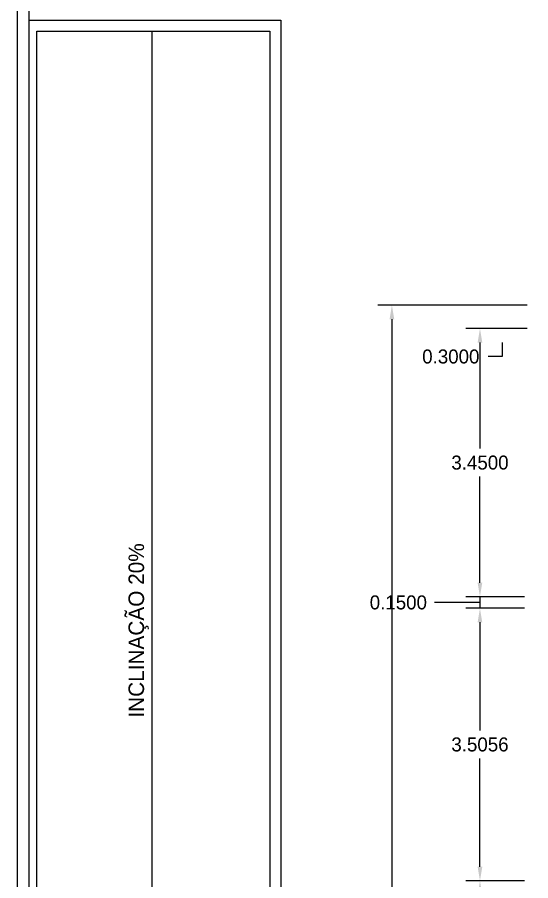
# Model space of a CAD drawing. Header units: millimetres. Extents: x 935 to 1399, y 512 to 900.
# Drawn here: x 1139.49 to 1146.1, y 855.47 to 866.58 of the extents above; entities that cross this region are included whole.
import ezdxf

# ---------------------------------------------------------------- set-up
doc = ezdxf.new("R2010")
doc.units = ezdxf.units.MM
doc.layers.add('terrenos', color=3, linetype='Continuous')
doc.layers.add('VEGETAÇÃO', color=3, linetype='Continuous')
doc.dimstyles.get("Standard").update_dxf_attribs({"dimtxt": 0.18, "dimasz": 0.18, "dimexe": 0.18, "dimexo": 0.0625, "dimgap": 0.09, "dimtad": 0, "dimtih": 1, "dimtoh": 1, "dimdec": 4, "dimzin": 0, "dimdsep": 46, "dimtxsty": 'Standard', "dimcen": 0.09, "dimadec": 0, "dimazin": 0, "dimtfac": 1, "dimtdec": 4, "dimtofl": 0, "dimtmove": 0, "dimatfit": 3, "dimfxl": 0, "dimtolj": 1, "dimtzin": 0, "dimarcsym": 0})

# ---------------------------------------------------------------- blocks, each defined once
blk = doc.blocks.new('*D48')
at = {"color": 0, "lineweight": -2, "transparency": 16777216}
for p, q in [((1145.707, 862.572), (1145.266, 862.572)), ((1145.446, 862.392), (1145.446, 861.027)), ((1145.446, 859.302), (1145.446, 860.667)), ((1146.019, 859.122), (1145.266, 859.122))]:
    blk.add_line(p, q, dxfattribs=at)
at = {"color": 0, "transparency": 16777216}
for points in [[(1145.416, 862.392), (1145.476, 862.392), (1145.446, 862.572)], [(1145.416, 859.302), (1145.476, 859.302), (1145.446, 859.122)]]:
    blk.add_solid(points, dxfattribs=at)
at = {"layer": 'Defpoints', "color": 0, "transparency": 16777216}
for p in [(1145.769, 862.572), (1145.446, 859.122), (1146.082, 859.122)]:
    blk.add_point(p, dxfattribs=at)
at = {"color": 0, "transparency": 16777216, "insert": (1145.446, 860.847), "char_height": 0.18, "attachment_point": 5}
blk.add_mtext('\\A1;3.4500', dxfattribs=at)
blk = doc.blocks.new('*D49')
at = {"color": 0, "lineweight": -2, "transparency": 16777216}
for p, q in [((1145.446, 859.302), (1145.446, 859.482)), ((1146.019, 859.122), (1145.266, 859.122)), ((1145.446, 859.122), (1145.446, 858.972)), ((1145.041, 859.047), (1144.861, 859.047)), ((1145.446, 859.047), (1145.041, 859.047)), ((1146.019, 858.972), (1145.266, 858.972)), ((1145.446, 858.792), (1145.446, 858.612))]:
    blk.add_line(p, q, dxfattribs=at)
at = {"color": 0, "transparency": 16777216}
for points in [[(1145.416, 859.302), (1145.476, 859.302), (1145.446, 859.122)], [(1145.416, 858.792), (1145.476, 858.792), (1145.446, 858.972)]]:
    blk.add_solid(points, dxfattribs=at)
at = {"layer": 'Defpoints', "color": 0, "transparency": 16777216}
for p in [(1146.082, 859.122), (1145.446, 858.972), (1146.082, 858.972)]:
    blk.add_point(p, dxfattribs=at)
at = {"color": 0, "transparency": 16777216, "insert": (1144.396, 859.047), "char_height": 0.18, "attachment_point": 5}
blk.add_mtext('\\A1;0.1500', dxfattribs=at)
blk = doc.blocks.new('*D50')
at = {"color": 0, "lineweight": -2, "transparency": 16777216}
for p, q in [((1146.019, 858.972), (1145.266, 858.972)), ((1145.446, 858.792), (1145.446, 857.399)), ((1145.446, 855.646), (1145.446, 857.039)), ((1146.019, 855.466), (1145.266, 855.466))]:
    blk.add_line(p, q, dxfattribs=at)
at = {"color": 0, "transparency": 16777216}
for points in [[(1145.416, 858.792), (1145.476, 858.792), (1145.446, 858.972)], [(1145.416, 855.646), (1145.476, 855.646), (1145.446, 855.466)]]:
    blk.add_solid(points, dxfattribs=at)
at = {"layer": 'Defpoints', "color": 0, "transparency": 16777216}
for p in [(1146.082, 858.972), (1145.446, 855.466), (1146.082, 855.466)]:
    blk.add_point(p, dxfattribs=at)
at = {"color": 0, "transparency": 16777216, "insert": (1145.446, 857.219), "char_height": 0.18, "attachment_point": 5}
blk.add_mtext('\\A1;3.5056', dxfattribs=at)
blk = doc.blocks.new('*D51')
at = {"color": 0, "lineweight": -2, "transparency": 16777216}
for p, q in [((1146.019, 855.466), (1145.266, 855.466)), ((1145.446, 855.286), (1145.446, 854.349)), ((1145.446, 853.052), (1145.446, 853.989)), ((1145.769, 852.872), (1145.266, 852.872))]:
    blk.add_line(p, q, dxfattribs=at)
at = {"color": 0, "transparency": 16777216}
for points in [[(1145.416, 855.286), (1145.476, 855.286), (1145.446, 855.466)], [(1145.416, 853.052), (1145.476, 853.052), (1145.446, 852.872)]]:
    blk.add_solid(points, dxfattribs=at)
at = {"layer": 'Defpoints', "color": 0, "transparency": 16777216}
for p in [(1146.082, 855.466), (1145.446, 852.872), (1145.832, 852.872)]:
    blk.add_point(p, dxfattribs=at)
at = {"color": 0, "transparency": 16777216, "insert": (1145.446, 854.169), "char_height": 0.18, "attachment_point": 5}
blk.add_mtext('\\A1;2.5944', dxfattribs=at)

msp = doc.modelspace()

# ---------------------------------------------------------------- linework, layer by layer
at = {"color": 1}
for p, q in [((1139.64399, 866.5417), (1142.88399, 866.5417)), ((1142.88399, 866.5417), (1142.88399, 852.4017)), ((1139.74399, 866.4017), (1142.74399, 866.4017)), ((1139.74399, 852.4017), (1139.74399, 866.4017)), ((1141.22506, 866.4017), (1141.22506, 852.4017)), ((1142.74399, 866.4017), (1142.74399, 852.4017))]:
    msp.add_line(p, q, dxfattribs=at)
at = {"color": 7}
for p, q in [((1145.7691, 862.87187), (1144.13341, 862.87187)), ((1144.31341, 862.69187), (1144.31341, 850.95187))]:
    msp.add_line(p, q, dxfattribs=at)
at = {"color": 254}
for p, q in [((1146.05391, 862.87187), (1145.551, 862.87187)), ((1146.05391, 862.57187), (1145.551, 862.57187)), ((1145.731, 862.39187), (1145.731, 862.21187)), ((1145.731, 862.21187), (1145.551, 862.21187))]:
    msp.add_line(p, q, dxfattribs=at)
at = {"color": 7}
msp.add_solid([(1144.28341, 862.69187), (1144.34341, 862.69187), (1144.31341, 862.87187)], dxfattribs=at)
at = {"color": 254}
msp.add_solid([(1145.41618, 862.39187), (1145.47618, 862.39187), (1145.44618, 862.57187)], dxfattribs=at)
at = {"layer": 'terrenos', "color": 7}
msp.add_lwpolyline([(1150.75276, 833.62187), (1168.61641, 833.62187), (1168.61641, 875.84655), (1157.99878, 876.60525), (1147.27273, 877.33332), (1139.49399, 877.41495), (1139.49399, 833.77187)], dxfattribs=at)
at = {"layer": 'VEGETAÇÃO', "color": 7}
for points in [[(1150.75276, 833.62187), (1168.61641, 833.62187), (1168.61641, 875.84655), (1157.99878, 876.60525), (1147.27273, 877.33332), (1139.49399, 877.41495), (1139.49399, 833.77187)], [(1168.46641, 833.92187), (1168.46641, 875.70689), (1157.98835, 876.45562), (1147.26686, 877.18337), (1139.64399, 877.26337), (1139.64399, 833.77187)]]:
    msp.add_lwpolyline(points, dxfattribs=at)

# ---------------------------------------------------------------- texts
at = {"color": 7, "insert": (1145.071, 862.21187), "char_height": 0.18, "attachment_point": 5}
msp.add_mtext('\\A1;0.3000', dxfattribs=at)
at = {"insert": (1140.92491, 857.56514), "char_height": 0.2, "width": 3.8469, "attachment_point": 1, "rotation": 90}
msp.add_mtext('INCLINAÇÃO 20%', dxfattribs=at)

# ---------------------------------------------------------------- dimensions: what is measured, and where the dimension line sits
at = {"color": 7}
for base, p1, p2, picture, middle in [((1145.44618, 859.12187), (1145.7691, 862.57187), (1146.0816, 859.12187), '*D48', (1145.44618, 860.84687)), ((1145.44618, 858.97187), (1146.0816, 859.12187), (1146.0816, 858.97187), '*D49', (1144.77118, 859.04687)), ((1145.44618, 855.46625), (1146.0816, 858.97187), (1146.0816, 855.46625), '*D50', (1145.44618, 857.21906)), ((1145.44618, 852.87187), (1146.0816, 855.46625), (1145.8316, 852.87187), '*D51', (1145.44618, 854.16906))]:
    dim = msp.add_linear_dim(base=base, p1=p1, p2=p2, angle=90, dimstyle='Standard', override={"dimtmove": 1}, dxfattribs=at)
    dim.commit()
    dim.dimension.update_dxf_attribs({"geometry": picture, "text_midpoint": middle})

doc.saveas('drawing.dxf')
